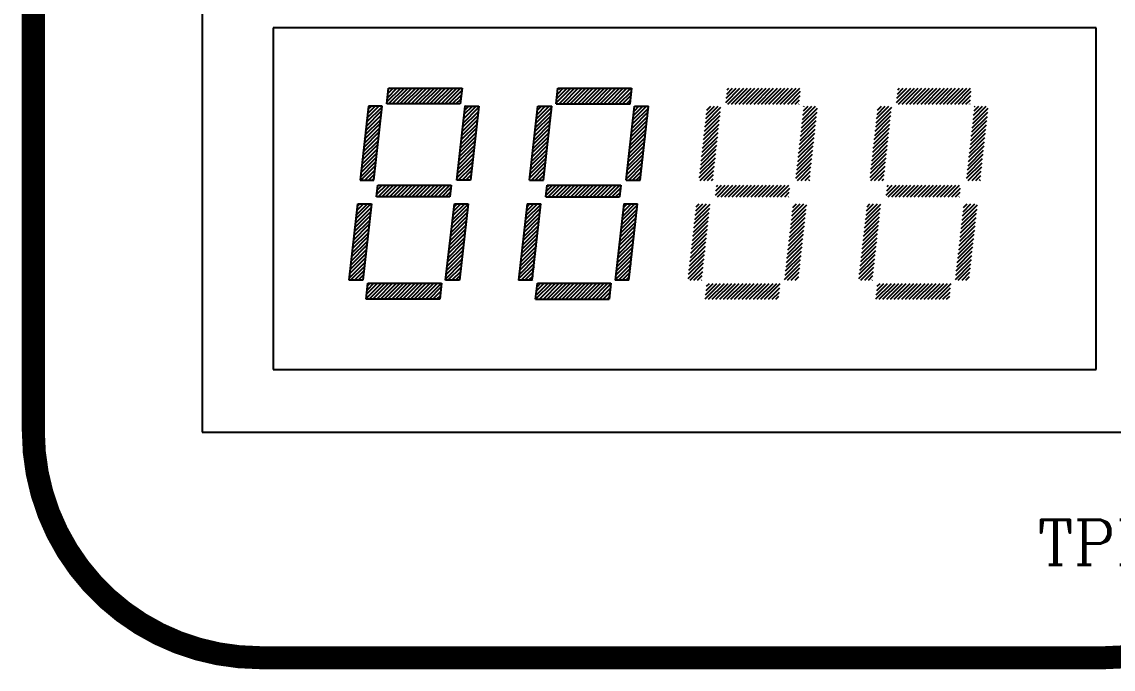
# Model space of a CAD drawing. Header units: inches. Extents: x 784 to 2184505, y 7 to 371504.
# Drawn here: x 187059 to 192500, y 166962 to 170192 of the extents above; entities that cross this region are included whole.
import ezdxf

# ---------------------------------------------------------------- set-up
doc = ezdxf.new("R2010")
doc.units = ezdxf.units.IN
doc.header["$MEASUREMENT"] = 0
doc.layers.add('DRG', color=2, linetype='Continuous')
doc.styles.add('ROMANC', font='romanc.shx', dxfattribs={"height": 5})

# ---------------------------------------------------------------- blocks, each defined once
blk = doc.blocks.new('zw$161')
at = {"layer": 'DRG', "color": 7, "const_width": 179.5}
for points in [[(1380.9, 5182.7), (1380.9, 1854.4)], [(9732.1, 89.7), (3145.6, 89.7)]]:
    blk.add_lwpolyline(points, dxfattribs=at)
for points in [[(1380.9, 1854.4, 0.414214), (3145.6, 89.7, 0.414214)], [(9732.1, 89.7, 0.414214), (11496.8, 1854.4, 0.414214)]]:
    blk.add_lwpolyline(points, format="xyb", dxfattribs=at)

msp = doc.modelspace()

# ---------------------------------------------------------------- linework, layer by layer
for p, q in [((187958.08995, 170412.22349, 6066.45786), (187958.08995, 168145.03145, 6066.45786)), ((192415.02076, 170162.62427, 6066.45786), (188312.14535, 170162.62427, 6066.45786)), ((188312.14535, 170162.62427, 6066.45786), (188312.14535, 168457.03037, 6066.45786)), ((192415.02076, 168457.03037, 6066.45786), (192415.02076, 170162.62427, 6066.45786)), ((188312.14535, 168457.03037, 6066.45786), (192415.02076, 168457.03037, 6066.45786)), ((187958.08995, 168145.03145, 6066.45786), (192748.2493, 168145.03145, 6066.45786))]:
    msp.add_line(p, q)
at = {"color": 7, "linetype": 'Continuous'}
for p, q in [((188878.12024, 169781.83549, 6066.45786), (188886.93401, 169861.03496, 6066.45786)), ((188886.93401, 169861.03496, 6066.45786), (189253.60174, 169861.03496, 6066.45786)), ((189253.60174, 169861.03496, 6066.45786), (189244.78798, 169781.83549, 6066.45786)), ((189722.91462, 169781.83549, 6066.45786), (189731.72839, 169861.03496, 6066.45786)), ((189731.72839, 169861.03496, 6066.45786), (190098.39612, 169861.03496, 6066.45786)), ((190098.39612, 169861.03496, 6066.45786), (190089.58236, 169781.83549, 6066.45786)), ((188786.63157, 169771.27556, 6066.45786), (188745.4633, 169401.34232, 6066.45786)), ((188855.69484, 169771.27556, 6066.45786), (188786.63157, 169771.27556, 6066.45786)), ((188814.52657, 169401.34232, 6066.45786), (188855.69484, 169771.27556, 6066.45786)), ((189244.78798, 169781.83549, 6066.45786), (188878.12024, 169781.83549, 6066.45786)), ((189227.30709, 169401.34232, 6066.45786), (189268.47536, 169771.27556, 6066.45786)), ((189268.47536, 169771.27556, 6066.45786), (189337.53863, 169771.27556, 6066.45786)), ((189337.53863, 169771.27556, 6066.45786), (189296.37036, 169401.34232, 6066.45786)), ((189590.25768, 169401.34232, 6066.45786), (189631.42595, 169771.27556, 6066.45786)), ((189631.42595, 169771.27556, 6066.45786), (189700.48922, 169771.27556, 6066.45786)), ((189659.32095, 169401.34232, 6066.45786), (189700.48922, 169771.27556, 6066.45786)), ((189722.91462, 169781.83549, 6066.45786), (190089.58236, 169781.83549, 6066.45786)), ((190072.10147, 169401.34232, 6066.45786), (190113.26974, 169771.27556, 6066.45786)), ((190113.26974, 169771.27556, 6066.45786), (190182.33301, 169771.27556, 6066.45786)), ((190141.16474, 169401.34232, 6066.45786), (190182.33301, 169771.27556, 6066.45786)), ((188745.4633, 169401.34232, 6066.45786), (188814.52657, 169401.34232, 6066.45786)), ((189296.37036, 169401.34232, 6066.45786), (189227.30709, 169401.34232, 6066.45786)), ((189590.25768, 169401.34232, 6066.45786), (189659.32095, 169401.34232, 6066.45786)), ((190072.10147, 169401.34232, 6066.45786), (190141.16474, 169401.34232, 6066.45786)), ((188826.61211, 169318.98947, 6066.45786), (188833.07554, 169377.06908, 6066.45786)), ((188833.07554, 169377.06908, 6066.45786), (189199.74328, 169377.06908, 6066.45786)), ((189199.74328, 169377.06908, 6066.45786), (189193.27985, 169318.98947, 6066.45786)), ((189671.4065, 169318.98947, 6066.45786), (189677.86993, 169377.06908, 6066.45786)), ((189677.86993, 169377.06908, 6066.45786), (190044.53766, 169377.06908, 6066.45786)), ((190044.53766, 169377.06908, 6066.45786), (190038.07423, 169318.98947, 6066.45786)), ((188689.98552, 168903.50356, 6066.45786), (188733.50412, 169283.99672, 6066.45786)), ((188733.50412, 169283.99672, 6066.45786), (188801.39222, 169283.99672, 6066.45786)), ((188801.39222, 169283.99672, 6066.45786), (188759.04879, 168903.50356, 6066.45786)), ((189193.27985, 169318.98947, 6066.45786), (188826.61211, 169318.98947, 6066.45786)), ((189171.82931, 168903.50356, 6066.45786), (189215.34791, 169283.99672, 6066.45786)), ((189215.34791, 169283.99672, 6066.45786), (189283.23601, 169283.99672, 6066.45786)), ((189283.23601, 169283.99672, 6066.45786), (189240.89258, 168903.50356, 6066.45786)), ((189578.29851, 169283.99672, 6066.45786), (189534.7799, 168903.50356, 6066.45786)), ((189578.29851, 169283.99672, 6066.45786), (189646.18661, 169283.99672, 6066.45786)), ((189603.84317, 168903.50356, 6066.45786), (189646.18661, 169283.99672, 6066.45786)), ((189671.4065, 169318.98947, 6066.45786), (190038.07423, 169318.98947, 6066.45786)), ((190060.1423, 169283.99672, 6066.45786), (190016.62369, 168903.50356, 6066.45786)), ((190060.1423, 169283.99672, 6066.45786), (190128.0304, 169283.99672, 6066.45786)), ((190085.68696, 168903.50356, 6066.45786), (190128.0304, 169283.99672, 6066.45786)), ((188759.04879, 168903.50356, 6066.45786), (188689.98552, 168903.50356, 6066.45786)), ((189240.89258, 168903.50356, 6066.45786), (189171.82931, 168903.50356, 6066.45786)), ((189603.84317, 168903.50356, 6066.45786), (189534.7799, 168903.50356, 6066.45786)), ((190085.68696, 168903.50356, 6066.45786), (190016.62369, 168903.50356, 6066.45786)), ((188775.70496, 168807.9648, 6066.45786), (188784.51873, 168887.16427, 6066.45786)), ((188784.51873, 168887.16427, 6066.45786), (189151.18646, 168887.16427, 6066.45786)), ((189151.18646, 168887.16427, 6066.45786), (189142.37269, 168807.9648, 6066.45786)), ((189620.49934, 168807.9648, 6066.45786), (189629.31311, 168887.16427, 6066.45786)), ((189629.31311, 168887.16427, 6066.45786), (189995.98084, 168887.16427, 6066.45786)), ((189995.98084, 168887.16427, 6066.45786), (189987.16708, 168807.9648, 6066.45786)), ((189142.37269, 168807.9648, 6066.45786), (188775.70496, 168807.9648, 6066.45786)), ((189620.49934, 168807.9648, 6066.45786), (189987.16708, 168807.9648, 6066.45786))]:
    msp.add_line(p, q, dxfattribs=at)
at = {"color": 0, "linetype": 'Continuous'}
for p, q in [((188878.76351, 169792.18761, 6066.45786), (188949.46286, 169862.88695, 6066.45786)), ((188881.10108, 169813.19267, 6066.45786), (188930.79536, 169862.88695, 6066.45786)), ((188883.43864, 169834.19772, 6066.45786), (188912.12787, 169862.88695, 6066.45786)), ((188885.7762, 169855.20278, 6066.45786), (188893.46037, 169862.88695, 6066.45786)), ((188888.93088, 169783.68748, 6066.45786), (188968.13035, 169862.88695, 6066.45786)), ((188907.59837, 169783.68748, 6066.45786), (188986.79785, 169862.88695, 6066.45786)), ((188926.26587, 169783.68748, 6066.45786), (189005.46534, 169862.88695, 6066.45786)), ((188944.93336, 169783.68748, 6066.45786), (189024.13284, 169862.88695, 6066.45786)), ((188963.60086, 169783.68748, 6066.45786), (189042.80033, 169862.88695, 6066.45786)), ((188982.26835, 169783.68748, 6066.45786), (189061.46783, 169862.88695, 6066.45786)), ((189000.93585, 169783.68748, 6066.45786), (189080.13532, 169862.88695, 6066.45786)), ((189019.60334, 169783.68748, 6066.45786), (189098.80282, 169862.88695, 6066.45786)), ((189038.27084, 169783.68748, 6066.45786), (189117.47031, 169862.88695, 6066.45786)), ((189056.93833, 169783.68748, 6066.45786), (189136.13781, 169862.88695, 6066.45786)), ((189075.60583, 169783.68748, 6066.45786), (189154.8053, 169862.88695, 6066.45786)), ((189094.27332, 169783.68748, 6066.45786), (189173.47279, 169862.88695, 6066.45786)), ((189112.94082, 169783.68748, 6066.45786), (189192.14029, 169862.88695, 6066.45786)), ((189131.60831, 169783.68748, 6066.45786), (189210.80778, 169862.88695, 6066.45786)), ((189150.27581, 169783.68748, 6066.45786), (189229.47528, 169862.88695, 6066.45786)), ((189168.9433, 169783.68748, 6066.45786), (189248.14277, 169862.88695, 6066.45786)), ((189187.6108, 169783.68748, 6066.45786), (189251.60719, 169847.68387, 6066.45786)), ((189206.27829, 169783.68748, 6066.45786), (189249.26963, 169826.67881, 6066.45786)), ((189726.77804, 169791.05701, 6066.45786), (189797.47739, 169861.75635, 6066.45786)), ((189729.11561, 169812.06206, 6066.45786), (189778.80989, 169861.75635, 6066.45786)), ((189731.45317, 169833.06712, 6066.45786), (189760.1424, 169861.75635, 6066.45786)), ((189733.79073, 169854.07218, 6066.45786), (189741.4749, 169861.75635, 6066.45786)), ((189736.94541, 169782.55688, 6066.45786), (189816.14488, 169861.75635, 6066.45786)), ((189755.6129, 169782.55688, 6066.45786), (189834.81238, 169861.75635, 6066.45786)), ((189774.2804, 169782.55688, 6066.45786), (189853.47987, 169861.75635, 6066.45786)), ((189792.94789, 169782.55688, 6066.45786), (189872.14737, 169861.75635, 6066.45786)), ((189811.61539, 169782.55688, 6066.45786), (189890.81486, 169861.75635, 6066.45786)), ((189830.28288, 169782.55688, 6066.45786), (189909.48235, 169861.75635, 6066.45786)), ((189848.95038, 169782.55688, 6066.45786), (189928.14985, 169861.75635, 6066.45786)), ((189867.61787, 169782.55688, 6066.45786), (189946.81734, 169861.75635, 6066.45786)), ((189886.28537, 169782.55688, 6066.45786), (189965.48484, 169861.75635, 6066.45786)), ((189904.95286, 169782.55688, 6066.45786), (189984.15233, 169861.75635, 6066.45786)), ((189923.62036, 169782.55688, 6066.45786), (190002.81983, 169861.75635, 6066.45786)), ((189942.28785, 169782.55688, 6066.45786), (190021.48732, 169861.75635, 6066.45786)), ((189960.95535, 169782.55688, 6066.45786), (190040.15482, 169861.75635, 6066.45786)), ((189979.62284, 169782.55688, 6066.45786), (190058.82231, 169861.75635, 6066.45786)), ((189998.29034, 169782.55688, 6066.45786), (190077.48981, 169861.75635, 6066.45786)), ((190016.95783, 169782.55688, 6066.45786), (190096.1573, 169861.75635, 6066.45786)), ((190035.62533, 169782.55688, 6066.45786), (190099.62172, 169846.55327, 6066.45786)), ((190054.29282, 169782.55688, 6066.45786), (190097.28415, 169825.54821, 6066.45786)), ((190568.40276, 169789.69181, 6066.45786), (190639.10211, 169860.39115, 6066.45786)), ((190570.74033, 169810.69686, 6066.45786), (190620.43461, 169860.39115, 6066.45786)), ((190573.07789, 169831.70192, 6066.45786), (190601.76712, 169860.39115, 6066.45786)), ((190575.41545, 169852.70698, 6066.45786), (190583.09962, 169860.39115, 6066.45786)), ((190578.57013, 169781.19167, 6066.45786), (190657.7696, 169860.39115, 6066.45786)), ((190597.23762, 169781.19167, 6066.45786), (190676.4371, 169860.39115, 6066.45786)), ((190615.90512, 169781.19167, 6066.45786), (190695.10459, 169860.39115, 6066.45786)), ((190634.57261, 169781.19167, 6066.45786), (190713.77209, 169860.39115, 6066.45786)), ((190653.24011, 169781.19167, 6066.45786), (190732.43958, 169860.39115, 6066.45786)), ((190671.9076, 169781.19167, 6066.45786), (190751.10708, 169860.39115, 6066.45786)), ((190690.5751, 169781.19167, 6066.45786), (190769.77457, 169860.39115, 6066.45786)), ((190709.24259, 169781.19167, 6066.45786), (190788.44207, 169860.39115, 6066.45786)), ((190727.91009, 169781.19167, 6066.45786), (190807.10956, 169860.39115, 6066.45786)), ((190746.57758, 169781.19167, 6066.45786), (190825.77705, 169860.39115, 6066.45786)), ((190765.24508, 169781.19167, 6066.45786), (190844.44455, 169860.39115, 6066.45786)), ((190783.91257, 169781.19167, 6066.45786), (190863.11204, 169860.39115, 6066.45786)), ((190802.58007, 169781.19167, 6066.45786), (190881.77954, 169860.39115, 6066.45786)), ((190821.24756, 169781.19167, 6066.45786), (190900.44703, 169860.39115, 6066.45786)), ((190839.91506, 169781.19167, 6066.45786), (190919.11453, 169860.39115, 6066.45786)), ((190858.58255, 169781.19167, 6066.45786), (190937.78202, 169860.39115, 6066.45786)), ((190877.25005, 169781.19167, 6066.45786), (190941.24644, 169845.18807, 6066.45786)), ((190895.91754, 169781.19167, 6066.45786), (190938.90887, 169824.18301, 6066.45786)), ((191419.75379, 169789.69181, 6066.45786), (191490.45314, 169860.39115, 6066.45786)), ((191422.09136, 169810.69686, 6066.45786), (191471.78564, 169860.39115, 6066.45786)), ((191424.42892, 169831.70192, 6066.45786), (191453.11815, 169860.39115, 6066.45786)), ((191426.76648, 169852.70698, 6066.45786), (191434.45065, 169860.39115, 6066.45786)), ((191429.92116, 169781.19167, 6066.45786), (191509.12063, 169860.39115, 6066.45786)), ((191448.58865, 169781.19167, 6066.45786), (191527.78813, 169860.39115, 6066.45786)), ((191467.25615, 169781.19167, 6066.45786), (191546.45562, 169860.39115, 6066.45786)), ((191485.92364, 169781.19167, 6066.45786), (191565.12312, 169860.39115, 6066.45786)), ((191504.59114, 169781.19167, 6066.45786), (191583.79061, 169860.39115, 6066.45786)), ((191523.25863, 169781.19167, 6066.45786), (191602.45811, 169860.39115, 6066.45786)), ((191541.92613, 169781.19167, 6066.45786), (191621.1256, 169860.39115, 6066.45786)), ((191560.59362, 169781.19167, 6066.45786), (191639.7931, 169860.39115, 6066.45786)), ((191579.26112, 169781.19167, 6066.45786), (191658.46059, 169860.39115, 6066.45786)), ((191597.92861, 169781.19167, 6066.45786), (191677.12809, 169860.39115, 6066.45786)), ((191616.59611, 169781.19167, 6066.45786), (191695.79558, 169860.39115, 6066.45786)), ((191635.2636, 169781.19167, 6066.45786), (191714.46308, 169860.39115, 6066.45786)), ((191653.9311, 169781.19167, 6066.45786), (191733.13057, 169860.39115, 6066.45786)), ((191672.59859, 169781.19167, 6066.45786), (191751.79807, 169860.39115, 6066.45786)), ((191691.26609, 169781.19167, 6066.45786), (191770.46556, 169860.39115, 6066.45786)), ((191709.93358, 169781.19167, 6066.45786), (191789.13306, 169860.39115, 6066.45786)), ((191728.60108, 169781.19167, 6066.45786), (191792.59747, 169845.18807, 6066.45786)), ((191747.26857, 169781.19167, 6066.45786), (191790.25991, 169824.18301, 6066.45786)), ((188777.14086, 169690.56496, 6066.45786), (188854.8523, 169768.2764, 6066.45786)), ((188779.47843, 169711.57002, 6066.45786), (188841.03596, 169773.12755, 6066.45786)), ((188781.81599, 169732.57507, 6066.45786), (188822.36846, 169773.12755, 6066.45786)), ((188784.15355, 169753.58013, 6066.45786), (188803.70097, 169773.12755, 6066.45786)), ((189224.94579, 169783.68748, 6066.45786), (189246.93206, 169805.67375, 6066.45786)), ((189243.61328, 169783.68748, 6066.45786), (189244.5945, 169784.6687, 6066.45786)), ((189260.88256, 169707.61928, 6066.45786), (189326.39083, 169773.12755, 6066.45786)), ((189263.22012, 169728.62433, 6066.45786), (189307.72333, 169773.12755, 6066.45786)), ((189265.55768, 169749.62939, 6066.45786), (189289.05584, 169773.12755, 6066.45786)), ((189267.89524, 169770.63445, 6066.45786), (189270.38834, 169773.12755, 6066.45786)), ((189627.49296, 169710.43941, 6066.45786), (189689.05049, 169771.99695, 6066.45786)), ((189629.83052, 169731.44447, 6066.45786), (189670.38299, 169771.99695, 6066.45786)), ((189632.16808, 169752.44953, 6066.45786), (189651.7155, 169771.99695, 6066.45786)), ((190072.96032, 169782.55688, 6066.45786), (190094.94659, 169804.54315, 6066.45786)), ((190091.62781, 169782.55688, 6066.45786), (190092.60903, 169783.5381, 6066.45786)), ((190108.89709, 169706.48868, 6066.45786), (190174.40535, 169771.99695, 6066.45786)), ((190111.23465, 169727.49373, 6066.45786), (190155.73786, 169771.99695, 6066.45786)), ((190113.57221, 169748.49879, 6066.45786), (190137.07037, 169771.99695, 6066.45786)), ((190115.90977, 169769.50385, 6066.45786), (190118.40287, 169771.99695, 6066.45786)), ((190469.11768, 169709.07421, 6066.45786), (190530.67521, 169770.63174, 6066.45786)), ((190471.45524, 169730.07927, 6066.45786), (190512.00771, 169770.63174, 6066.45786)), ((190473.7928, 169751.08433, 6066.45786), (190493.34022, 169770.63174, 6066.45786)), ((190914.58504, 169781.19167, 6066.45786), (190936.57131, 169803.17795, 6066.45786)), ((190933.25253, 169781.19167, 6066.45786), (190934.23375, 169782.1729, 6066.45786)), ((190950.52181, 169705.12347, 6066.45786), (191016.03008, 169770.63174, 6066.45786)), ((190952.85937, 169726.12853, 6066.45786), (190997.36258, 169770.63174, 6066.45786)), ((190955.19693, 169747.13359, 6066.45786), (190978.69509, 169770.63174, 6066.45786)), ((190957.53449, 169768.13864, 6066.45786), (190960.02759, 169770.63174, 6066.45786)), ((191320.46871, 169709.07421, 6066.45786), (191382.02624, 169770.63174, 6066.45786)), ((191322.80627, 169730.07927, 6066.45786), (191363.35874, 169770.63174, 6066.45786)), ((191325.14383, 169751.08433, 6066.45786), (191344.69125, 169770.63174, 6066.45786)), ((191765.93607, 169781.19167, 6066.45786), (191787.92234, 169803.17795, 6066.45786)), ((191784.60356, 169781.19167, 6066.45786), (191785.58478, 169782.1729, 6066.45786)), ((191801.87284, 169705.12347, 6066.45786), (191867.38111, 169770.63174, 6066.45786)), ((191804.2104, 169726.12853, 6066.45786), (191848.71361, 169770.63174, 6066.45786)), ((191806.54796, 169747.13359, 6066.45786), (191830.04612, 169770.63174, 6066.45786)), ((191808.88552, 169768.13864, 6066.45786), (191811.37862, 169770.63174, 6066.45786)), ((188772.46574, 169648.55485, 6066.45786), (188850.17718, 169726.26628, 6066.45786)), ((188774.8033, 169669.5599, 6066.45786), (188852.51474, 169747.27134, 6066.45786)), ((189253.86987, 169644.60411, 6066.45786), (189331.58131, 169722.31555, 6066.45786)), ((189256.20743, 169665.60916, 6066.45786), (189333.91887, 169743.3206, 6066.45786)), ((189258.54499, 169686.61422, 6066.45786), (189336.25643, 169764.32566, 6066.45786)), ((189620.48027, 169647.42424, 6066.45786), (189698.19171, 169725.13568, 6066.45786)), ((189622.81783, 169668.4293, 6066.45786), (189700.52927, 169746.14074, 6066.45786)), ((189625.15539, 169689.43436, 6066.45786), (189702.86683, 169767.14579, 6066.45786)), ((190101.8844, 169643.47351, 6066.45786), (190179.59584, 169721.18494, 6066.45786)), ((190104.22196, 169664.47856, 6066.45786), (190181.9334, 169742.19, 6066.45786)), ((190106.55952, 169685.48362, 6066.45786), (190184.27096, 169763.19506, 6066.45786)), ((190462.10499, 169646.05904, 6066.45786), (190539.81643, 169723.77048, 6066.45786)), ((190464.44255, 169667.0641, 6066.45786), (190542.15399, 169744.77554, 6066.45786)), ((190466.78011, 169688.06916, 6066.45786), (190544.49155, 169765.78059, 6066.45786)), ((190943.50912, 169642.10831, 6066.45786), (191021.22056, 169719.81974, 6066.45786)), ((190945.84668, 169663.11336, 6066.45786), (191023.55812, 169740.8248, 6066.45786)), ((190948.18424, 169684.11842, 6066.45786), (191025.89568, 169761.82986, 6066.45786)), ((191313.45602, 169646.05904, 6066.45786), (191391.16746, 169723.77048, 6066.45786)), ((191315.79358, 169667.0641, 6066.45786), (191393.50502, 169744.77554, 6066.45786)), ((191318.13115, 169688.06916, 6066.45786), (191395.84258, 169765.78059, 6066.45786)), ((191794.86015, 169642.10831, 6066.45786), (191872.57159, 169719.81974, 6066.45786)), ((191797.19771, 169663.11336, 6066.45786), (191874.90915, 169740.8248, 6066.45786)), ((191799.53527, 169684.11842, 6066.45786), (191877.24671, 169761.82986, 6066.45786)), ((188765.45306, 169585.53968, 6066.45786), (188843.16449, 169663.25111, 6066.45786)), ((188767.79062, 169606.54473, 6066.45786), (188845.50206, 169684.25617, 6066.45786)), ((188770.12818, 169627.54979, 6066.45786), (188847.83962, 169705.26123, 6066.45786)), ((189246.85719, 169581.58894, 6066.45786), (189324.56862, 169659.30038, 6066.45786)), ((189249.19475, 169602.594, 6066.45786), (189326.90619, 169680.30543, 6066.45786)), ((189251.53231, 169623.59905, 6066.45786), (189329.24375, 169701.31049, 6066.45786)), ((189613.46759, 169584.40907, 6066.45786), (189691.17902, 169662.12051, 6066.45786)), ((189615.80515, 169605.41413, 6066.45786), (189693.51658, 169683.12557, 6066.45786)), ((189618.14271, 169626.41919, 6066.45786), (189695.85415, 169704.13063, 6066.45786)), ((190097.20928, 169601.46339, 6066.45786), (190174.92071, 169679.17483, 6066.45786)), ((190099.54684, 169622.46845, 6066.45786), (190177.25828, 169700.17989, 6066.45786)), ((190455.09231, 169583.04387, 6066.45786), (190532.80374, 169660.75531, 6066.45786)), ((190457.42987, 169604.04893, 6066.45786), (190535.14131, 169681.76037, 6066.45786)), ((190459.76743, 169625.05399, 6066.45786), (190537.47887, 169702.76542, 6066.45786)), ((190938.834, 169600.09819, 6066.45786), (191016.54544, 169677.80963, 6066.45786)), ((190941.17156, 169621.10325, 6066.45786), (191018.883, 169698.81469, 6066.45786)), ((191306.44334, 169583.04387, 6066.45786), (191384.15477, 169660.75531, 6066.45786)), ((191308.7809, 169604.04893, 6066.45786), (191386.49234, 169681.76037, 6066.45786)), ((191311.11846, 169625.05399, 6066.45786), (191388.8299, 169702.76542, 6066.45786)), ((191790.18503, 169600.09819, 6066.45786), (191867.89647, 169677.80963, 6066.45786)), ((191792.52259, 169621.10325, 6066.45786), (191870.23403, 169698.81469, 6066.45786)), ((188760.77793, 169543.52956, 6066.45786), (188838.48937, 169621.241, 6066.45786)), ((188763.11549, 169564.53462, 6066.45786), (188840.82693, 169642.24606, 6066.45786)), ((189242.18206, 169539.57883, 6066.45786), (189319.8935, 169617.29026, 6066.45786)), ((189244.51962, 169560.58388, 6066.45786), (189322.23106, 169638.29532, 6066.45786)), ((189608.79246, 169542.39896, 6066.45786), (189686.5039, 169620.1104, 6066.45786)), ((189611.13002, 169563.40402, 6066.45786), (189688.84146, 169641.11546, 6066.45786)), ((190090.19659, 169538.44822, 6066.45786), (190167.90803, 169616.15966, 6066.45786)), ((190092.53415, 169559.45328, 6066.45786), (190170.24559, 169637.16472, 6066.45786)), ((190094.87172, 169580.45834, 6066.45786), (190172.58315, 169658.16977, 6066.45786)), ((190450.41718, 169541.03376, 6066.45786), (190528.12862, 169618.7452, 6066.45786)), ((190452.75474, 169562.03882, 6066.45786), (190530.46618, 169639.75025, 6066.45786)), ((190931.82131, 169537.08302, 6066.45786), (191009.53275, 169614.79446, 6066.45786)), ((190934.15887, 169558.08808, 6066.45786), (191011.87031, 169635.79952, 6066.45786)), ((190936.49644, 169579.09314, 6066.45786), (191014.20787, 169656.80457, 6066.45786)), ((191301.76821, 169541.03376, 6066.45786), (191379.47965, 169618.7452, 6066.45786)), ((191304.10578, 169562.03882, 6066.45786), (191381.81721, 169639.75025, 6066.45786)), ((191783.17234, 169537.08302, 6066.45786), (191860.88378, 169614.79446, 6066.45786)), ((191785.5099, 169558.08808, 6066.45786), (191863.22134, 169635.79952, 6066.45786)), ((191787.84747, 169579.09314, 6066.45786), (191865.5589, 169656.80457, 6066.45786)), ((188753.76525, 169480.51439, 6066.45786), (188831.47669, 169558.22583, 6066.45786)), ((188756.10281, 169501.51945, 6066.45786), (188833.81425, 169579.23089, 6066.45786)), ((188758.44037, 169522.52451, 6066.45786), (188836.15181, 169600.23594, 6066.45786)), ((189235.16938, 169476.56366, 6066.45786), (189312.88082, 169554.27509, 6066.45786)), ((189237.50694, 169497.56871, 6066.45786), (189315.21838, 169575.28015, 6066.45786)), ((189239.8445, 169518.57377, 6066.45786), (189317.55594, 169596.28521, 6066.45786)), ((189601.77978, 169479.38379, 6066.45786), (189679.49121, 169557.09523, 6066.45786)), ((189604.11734, 169500.38885, 6066.45786), (189681.82878, 169578.10029, 6066.45786)), ((189606.4549, 169521.3939, 6066.45786), (189684.16634, 169599.10534, 6066.45786)), ((190083.18391, 169475.43305, 6066.45786), (190160.89534, 169553.14449, 6066.45786)), ((190085.52147, 169496.43811, 6066.45786), (190163.23291, 169574.14955, 6066.45786)), ((190087.85903, 169517.44317, 6066.45786), (190165.57047, 169595.1546, 6066.45786)), ((190443.4045, 169478.01859, 6066.45786), (190521.11594, 169555.73003, 6066.45786)), ((190445.74206, 169499.02365, 6066.45786), (190523.4535, 169576.73508, 6066.45786)), ((190448.07962, 169520.0287, 6066.45786), (190525.79106, 169597.74014, 6066.45786)), ((190924.80863, 169474.06785, 6066.45786), (191002.52007, 169551.77929, 6066.45786)), ((190927.14619, 169495.07291, 6066.45786), (191004.85763, 169572.78435, 6066.45786)), ((190929.48375, 169516.07797, 6066.45786), (191007.19519, 169593.7894, 6066.45786)), ((191294.75553, 169478.01859, 6066.45786), (191372.46697, 169555.73003, 6066.45786)), ((191297.09309, 169499.02365, 6066.45786), (191374.80453, 169576.73508, 6066.45786)), ((191299.43065, 169520.0287, 6066.45786), (191377.14209, 169597.74014, 6066.45786)), ((191776.15966, 169474.06785, 6066.45786), (191853.8711, 169551.77929, 6066.45786)), ((191778.49722, 169495.07291, 6066.45786), (191856.20866, 169572.78435, 6066.45786)), ((191780.83478, 169516.07797, 6066.45786), (191858.54622, 169593.7894, 6066.45786)), ((188749.09012, 169438.50428, 6066.45786), (188826.80156, 169516.21572, 6066.45786)), ((188751.42769, 169459.50934, 6066.45786), (188829.13912, 169537.22077, 6066.45786)), ((189230.49425, 169434.55354, 6066.45786), (189308.20569, 169512.26498, 6066.45786)), ((189232.83182, 169455.5586, 6066.45786), (189310.54325, 169533.27004, 6066.45786)), ((189597.10465, 169437.37368, 6066.45786), (189674.81609, 169515.08512, 6066.45786)), ((189599.44222, 169458.37873, 6066.45786), (189677.15365, 169536.09017, 6066.45786)), ((190078.50878, 169433.42294, 6066.45786), (190156.22022, 169511.13438, 6066.45786)), ((190080.84635, 169454.428, 6066.45786), (190158.55778, 169532.13943, 6066.45786)), ((190438.72937, 169436.00848, 6066.45786), (190516.44081, 169513.71992, 6066.45786)), ((190441.06694, 169457.01353, 6066.45786), (190518.77837, 169534.72497, 6066.45786)), ((190920.1335, 169432.05774, 6066.45786), (190997.84494, 169509.76918, 6066.45786)), ((190922.47107, 169453.0628, 6066.45786), (191000.1825, 169530.77423, 6066.45786)), ((191290.08041, 169436.00848, 6066.45786), (191367.79184, 169513.71992, 6066.45786)), ((191292.41797, 169457.01353, 6066.45786), (191370.1294, 169534.72497, 6066.45786)), ((191771.48453, 169432.05774, 6066.45786), (191849.19597, 169509.76918, 6066.45786)), ((191773.8221, 169453.0628, 6066.45786), (191851.53353, 169530.77423, 6066.45786)), ((188746.75256, 169417.49922, 6066.45786), (188824.464, 169495.21066, 6066.45786)), ((188751.11515, 169403.19431, 6066.45786), (188822.12644, 169474.2056, 6066.45786)), ((188769.78264, 169403.19431, 6066.45786), (188819.78888, 169453.20055, 6066.45786)), ((189228.15669, 169413.54849, 6066.45786), (189305.86813, 169491.25992, 6066.45786)), ((189236.47001, 169403.19431, 6066.45786), (189303.53057, 169470.25487, 6066.45786)), ((189255.13751, 169403.19431, 6066.45786), (189301.19301, 169449.24981, 6066.45786)), ((189594.76709, 169416.36862, 6066.45786), (189672.47853, 169494.08006, 6066.45786)), ((189599.12967, 169402.06371, 6066.45786), (189670.14097, 169473.075, 6066.45786)), ((189617.79717, 169402.06371, 6066.45786), (189667.80341, 169452.06995, 6066.45786)), ((190076.17122, 169412.41788, 6066.45786), (190153.88266, 169490.12932, 6066.45786)), ((190084.48454, 169402.06371, 6066.45786), (190151.5451, 169469.12426, 6066.45786)), ((190103.15204, 169402.06371, 6066.45786), (190149.20754, 169448.11921, 6066.45786)), ((190436.39181, 169415.00342, 6066.45786), (190514.10325, 169492.71486, 6066.45786)), ((190440.75439, 169400.69851, 6066.45786), (190511.76569, 169471.7098, 6066.45786)), ((190459.42189, 169400.69851, 6066.45786), (190509.42813, 169450.70475, 6066.45786)), ((190917.79594, 169411.05268, 6066.45786), (190995.50738, 169488.76412, 6066.45786)), ((190926.10926, 169400.69851, 6066.45786), (190993.16982, 169467.75906, 6066.45786)), ((190944.77676, 169400.69851, 6066.45786), (190990.83226, 169446.75401, 6066.45786)), ((191287.74284, 169415.00342, 6066.45786), (191365.45428, 169492.71486, 6066.45786)), ((191292.10543, 169400.69851, 6066.45786), (191363.11672, 169471.7098, 6066.45786)), ((191310.77292, 169400.69851, 6066.45786), (191360.77916, 169450.70475, 6066.45786)), ((191769.14697, 169411.05268, 6066.45786), (191846.85841, 169488.76412, 6066.45786)), ((191777.46029, 169400.69851, 6066.45786), (191844.52085, 169467.75906, 6066.45786)), ((191796.12779, 169400.69851, 6066.45786), (191842.18329, 169446.75401, 6066.45786)), ((188788.45014, 169403.19431, 6066.45786), (188817.45132, 169432.19549, 6066.45786)), ((188807.11763, 169403.19431, 6066.45786), (188815.11375, 169411.19044, 6066.45786)), ((189273.805, 169403.19431, 6066.45786), (189298.85545, 169428.24475, 6066.45786)), ((189292.4725, 169403.19431, 6066.45786), (189296.51788, 169407.2397, 6066.45786)), ((189636.46466, 169402.06371, 6066.45786), (189665.46584, 169431.06489, 6066.45786)), ((189655.13216, 169402.06371, 6066.45786), (189663.12828, 169410.05983, 6066.45786)), ((190121.81953, 169402.06371, 6066.45786), (190146.86997, 169427.11415, 6066.45786)), ((190140.48703, 169402.06371, 6066.45786), (190144.53241, 169406.1091, 6066.45786)), ((190478.08938, 169400.69851, 6066.45786), (190507.09057, 169429.69969, 6066.45786)), ((190496.75688, 169400.69851, 6066.45786), (190504.753, 169408.69463, 6066.45786)), ((190963.44425, 169400.69851, 6066.45786), (190988.49469, 169425.74895, 6066.45786)), ((190982.11175, 169400.69851, 6066.45786), (190986.15713, 169404.74389, 6066.45786)), ((191329.44042, 169400.69851, 6066.45786), (191358.4416, 169429.69969, 6066.45786)), ((191348.10791, 169400.69851, 6066.45786), (191356.10403, 169408.69463, 6066.45786)), ((191814.79528, 169400.69851, 6066.45786), (191839.84573, 169425.74895, 6066.45786)), ((191833.46278, 169400.69851, 6066.45786), (191837.50816, 169404.74389, 6066.45786)), ((188827.33716, 169330.07636, 6066.45786), (188876.18186, 169378.92107, 6066.45786)), ((188829.67472, 169351.08142, 6066.45786), (188857.51437, 169378.92107, 6066.45786)), ((188832.01228, 169372.08648, 6066.45786), (188838.84687, 169378.92107, 6066.45786)), ((188836.76974, 169320.84146, 6066.45786), (188894.84936, 169378.92107, 6066.45786)), ((188855.43724, 169320.84146, 6066.45786), (188913.51685, 169378.92107, 6066.45786)), ((188874.10473, 169320.84146, 6066.45786), (188932.18435, 169378.92107, 6066.45786)), ((188892.77223, 169320.84146, 6066.45786), (188950.85184, 169378.92107, 6066.45786)), ((188911.43972, 169320.84146, 6066.45786), (188969.51934, 169378.92107, 6066.45786)), ((188930.10722, 169320.84146, 6066.45786), (188988.18683, 169378.92107, 6066.45786)), ((188948.77471, 169320.84146, 6066.45786), (189006.85433, 169378.92107, 6066.45786)), ((188967.44221, 169320.84146, 6066.45786), (189025.52182, 169378.92107, 6066.45786)), ((188986.1097, 169320.84146, 6066.45786), (189044.18932, 169378.92107, 6066.45786)), ((189004.7772, 169320.84146, 6066.45786), (189062.85681, 169378.92107, 6066.45786)), ((189023.44469, 169320.84146, 6066.45786), (189081.52431, 169378.92107, 6066.45786)), ((189042.11219, 169320.84146, 6066.45786), (189100.1918, 169378.92107, 6066.45786)), ((189060.77968, 169320.84146, 6066.45786), (189118.8593, 169378.92107, 6066.45786)), ((189079.44718, 169320.84146, 6066.45786), (189137.52679, 169378.92107, 6066.45786)), ((189098.11467, 169320.84146, 6066.45786), (189156.19429, 169378.92107, 6066.45786)), ((189116.78217, 169320.84146, 6066.45786), (189174.86178, 169378.92107, 6066.45786)), ((189135.44966, 169320.84146, 6066.45786), (189193.52928, 169378.92107, 6066.45786)), ((189154.11716, 169320.84146, 6066.45786), (189197.84327, 169364.56757, 6066.45786)), ((189172.78465, 169320.84146, 6066.45786), (189195.50571, 169343.56251, 6066.45786)), ((189675.35169, 169328.94576, 6066.45786), (189724.19639, 169377.79047, 6066.45786)), ((189677.68925, 169349.95082, 6066.45786), (189705.5289, 169377.79047, 6066.45786)), ((189680.02681, 169370.95587, 6066.45786), (189686.8614, 169377.79047, 6066.45786)), ((189684.78427, 169319.71085, 6066.45786), (189742.86389, 169377.79047, 6066.45786)), ((189703.45177, 169319.71085, 6066.45786), (189761.53138, 169377.79047, 6066.45786)), ((189722.11926, 169319.71085, 6066.45786), (189780.19888, 169377.79047, 6066.45786)), ((189740.78676, 169319.71085, 6066.45786), (189798.86637, 169377.79047, 6066.45786)), ((189759.45425, 169319.71085, 6066.45786), (189817.53387, 169377.79047, 6066.45786)), ((189778.12175, 169319.71085, 6066.45786), (189836.20136, 169377.79047, 6066.45786)), ((189796.78924, 169319.71085, 6066.45786), (189854.86886, 169377.79047, 6066.45786)), ((189815.45674, 169319.71085, 6066.45786), (189873.53635, 169377.79047, 6066.45786)), ((189834.12423, 169319.71085, 6066.45786), (189892.20385, 169377.79047, 6066.45786)), ((189852.79173, 169319.71085, 6066.45786), (189910.87134, 169377.79047, 6066.45786)), ((189871.45922, 169319.71085, 6066.45786), (189929.53884, 169377.79047, 6066.45786)), ((189890.12672, 169319.71085, 6066.45786), (189948.20633, 169377.79047, 6066.45786)), ((189908.79421, 169319.71085, 6066.45786), (189966.87383, 169377.79047, 6066.45786)), ((189927.46171, 169319.71085, 6066.45786), (189985.54132, 169377.79047, 6066.45786)), ((189946.1292, 169319.71085, 6066.45786), (190004.20882, 169377.79047, 6066.45786)), ((189964.7967, 169319.71085, 6066.45786), (190022.87631, 169377.79047, 6066.45786)), ((189983.46419, 169319.71085, 6066.45786), (190041.54381, 169377.79047, 6066.45786)), ((190002.13169, 169319.71085, 6066.45786), (190045.8578, 169363.43696, 6066.45786)), ((190020.79918, 169319.71085, 6066.45786), (190043.52024, 169342.43191, 6066.45786)), ((190516.97641, 169327.58056, 6066.45786), (190565.82111, 169376.42527, 6066.45786)), ((190519.31397, 169348.58562, 6066.45786), (190547.15362, 169376.42527, 6066.45786)), ((190521.65153, 169369.59067, 6066.45786), (190528.48612, 169376.42527, 6066.45786)), ((190526.40899, 169318.34565, 6066.45786), (190584.48861, 169376.42527, 6066.45786)), ((190545.07649, 169318.34565, 6066.45786), (190603.1561, 169376.42527, 6066.45786)), ((190563.74398, 169318.34565, 6066.45786), (190621.8236, 169376.42527, 6066.45786)), ((190582.41148, 169318.34565, 6066.45786), (190640.49109, 169376.42527, 6066.45786)), ((190601.07897, 169318.34565, 6066.45786), (190659.15859, 169376.42527, 6066.45786)), ((190619.74647, 169318.34565, 6066.45786), (190677.82608, 169376.42527, 6066.45786)), ((190638.41396, 169318.34565, 6066.45786), (190696.49358, 169376.42527, 6066.45786)), ((190657.08146, 169318.34565, 6066.45786), (190715.16107, 169376.42527, 6066.45786)), ((190675.74895, 169318.34565, 6066.45786), (190733.82857, 169376.42527, 6066.45786)), ((190694.41645, 169318.34565, 6066.45786), (190752.49606, 169376.42527, 6066.45786)), ((190713.08394, 169318.34565, 6066.45786), (190771.16356, 169376.42527, 6066.45786)), ((190731.75144, 169318.34565, 6066.45786), (190789.83105, 169376.42527, 6066.45786)), ((190750.41893, 169318.34565, 6066.45786), (190808.49855, 169376.42527, 6066.45786)), ((190769.08643, 169318.34565, 6066.45786), (190827.16604, 169376.42527, 6066.45786)), ((190787.75392, 169318.34565, 6066.45786), (190845.83354, 169376.42527, 6066.45786)), ((190806.42142, 169318.34565, 6066.45786), (190864.50103, 169376.42527, 6066.45786)), ((190825.08891, 169318.34565, 6066.45786), (190883.16853, 169376.42527, 6066.45786)), ((190843.75641, 169318.34565, 6066.45786), (190887.48252, 169362.07176, 6066.45786)), ((190862.4239, 169318.34565, 6066.45786), (190885.14496, 169341.06671, 6066.45786)), ((191368.32744, 169327.58056, 6066.45786), (191417.17214, 169376.42527, 6066.45786)), ((191370.665, 169348.58562, 6066.45786), (191398.50465, 169376.42527, 6066.45786)), ((191373.00256, 169369.59067, 6066.45786), (191379.83715, 169376.42527, 6066.45786)), ((191377.76003, 169318.34565, 6066.45786), (191435.83964, 169376.42527, 6066.45786)), ((191396.42752, 169318.34565, 6066.45786), (191454.50713, 169376.42527, 6066.45786)), ((191415.09502, 169318.34565, 6066.45786), (191473.17463, 169376.42527, 6066.45786)), ((191433.76251, 169318.34565, 6066.45786), (191491.84212, 169376.42527, 6066.45786)), ((191452.43001, 169318.34565, 6066.45786), (191510.50962, 169376.42527, 6066.45786)), ((191471.0975, 169318.34565, 6066.45786), (191529.17711, 169376.42527, 6066.45786)), ((191489.765, 169318.34565, 6066.45786), (191547.84461, 169376.42527, 6066.45786)), ((191508.43249, 169318.34565, 6066.45786), (191566.5121, 169376.42527, 6066.45786)), ((191527.09998, 169318.34565, 6066.45786), (191585.1796, 169376.42527, 6066.45786)), ((191545.76748, 169318.34565, 6066.45786), (191603.84709, 169376.42527, 6066.45786)), ((191564.43497, 169318.34565, 6066.45786), (191622.51459, 169376.42527, 6066.45786)), ((191583.10247, 169318.34565, 6066.45786), (191641.18208, 169376.42527, 6066.45786)), ((191601.76996, 169318.34565, 6066.45786), (191659.84958, 169376.42527, 6066.45786)), ((191620.43746, 169318.34565, 6066.45786), (191678.51707, 169376.42527, 6066.45786)), ((191639.10495, 169318.34565, 6066.45786), (191697.18457, 169376.42527, 6066.45786)), ((191657.77245, 169318.34565, 6066.45786), (191715.85206, 169376.42527, 6066.45786)), ((191676.43994, 169318.34565, 6066.45786), (191734.51956, 169376.42527, 6066.45786)), ((191695.10744, 169318.34565, 6066.45786), (191738.83355, 169362.07176, 6066.45786)), ((191713.77493, 169318.34565, 6066.45786), (191736.49599, 169341.06671, 6066.45786)), ((188724.34526, 169208.41697, 6066.45786), (188801.00347, 169285.07518, 6066.45786)), ((188726.75608, 169229.49528, 6066.45786), (188783.1095, 169285.84871, 6066.45786)), ((188729.16689, 169250.57359, 6066.45786), (188764.44201, 169285.84871, 6066.45786)), ((188731.57771, 169271.6519, 6066.45786), (188745.77451, 169285.84871, 6066.45786)), ((189191.45215, 169320.84146, 6066.45786), (189193.16814, 169322.55745, 6066.45786)), ((189205.73561, 169204.45246, 6066.45786), (189282.4076, 169281.12445, 6066.45786)), ((189208.14643, 169225.53077, 6066.45786), (189268.46437, 169285.84871, 6066.45786)), ((189210.55724, 169246.60908, 6066.45786), (189249.79687, 169285.84871, 6066.45786)), ((189212.96806, 169267.68739, 6066.45786), (189231.12938, 169285.84871, 6066.45786)), ((189572.35979, 169207.28637, 6066.45786), (189649.018, 169283.94458, 6066.45786)), ((189574.77061, 169228.36468, 6066.45786), (189631.12403, 169284.71811, 6066.45786)), ((189577.18142, 169249.44299, 6066.45786), (189612.45654, 169284.71811, 6066.45786)), ((189579.59224, 169270.5213, 6066.45786), (189593.78904, 169284.71811, 6066.45786)), ((190039.46668, 169319.71085, 6066.45786), (190041.18267, 169321.42685, 6066.45786)), ((190053.75014, 169203.32186, 6066.45786), (190130.42213, 169279.99384, 6066.45786)), ((190056.16096, 169224.40017, 6066.45786), (190116.4789, 169284.71811, 6066.45786)), ((190058.57177, 169245.47848, 6066.45786), (190097.8114, 169284.71811, 6066.45786)), ((190060.98259, 169266.55679, 6066.45786), (190079.14391, 169284.71811, 6066.45786)), ((190413.98451, 169205.92117, 6066.45786), (190490.64272, 169282.57938, 6066.45786)), ((190416.39533, 169226.99948, 6066.45786), (190472.74875, 169283.35291, 6066.45786)), ((190418.80614, 169248.07779, 6066.45786), (190454.08126, 169283.35291, 6066.45786)), ((190421.21696, 169269.1561, 6066.45786), (190435.41376, 169283.35291, 6066.45786)), ((190881.0914, 169318.34565, 6066.45786), (190882.80739, 169320.06165, 6066.45786)), ((190895.37486, 169201.95665, 6066.45786), (190972.04685, 169278.62864, 6066.45786)), ((190897.78568, 169223.03496, 6066.45786), (190958.10362, 169283.35291, 6066.45786)), ((190900.19649, 169244.11327, 6066.45786), (190939.43612, 169283.35291, 6066.45786)), ((190902.60731, 169265.19158, 6066.45786), (190920.76863, 169283.35291, 6066.45786)), ((191265.33554, 169205.92117, 6066.45786), (191341.99375, 169282.57938, 6066.45786)), ((191267.74636, 169226.99948, 6066.45786), (191324.09978, 169283.35291, 6066.45786)), ((191270.15717, 169248.07779, 6066.45786), (191305.43229, 169283.35291, 6066.45786)), ((191272.56799, 169269.1561, 6066.45786), (191286.76479, 169283.35291, 6066.45786)), ((191732.44243, 169318.34565, 6066.45786), (191734.15843, 169320.06165, 6066.45786)), ((191746.72589, 169201.95665, 6066.45786), (191823.39788, 169278.62864, 6066.45786)), ((191749.13671, 169223.03496, 6066.45786), (191809.45465, 169283.35291, 6066.45786)), ((191751.54752, 169244.11327, 6066.45786), (191790.78716, 169283.35291, 6066.45786)), ((191753.95834, 169265.19158, 6066.45786), (191772.11966, 169283.35291, 6066.45786)), ((188719.52363, 169166.26035, 6066.45786), (188796.32835, 169243.06507, 6066.45786)), ((188721.93445, 169187.33866, 6066.45786), (188798.66591, 169264.07013, 6066.45786)), ((189200.91398, 169162.29584, 6066.45786), (189277.73248, 169239.11433, 6066.45786)), ((189203.3248, 169183.37415, 6066.45786), (189280.07004, 169260.11939, 6066.45786)), ((189567.53816, 169165.12975, 6066.45786), (189644.34288, 169241.93447, 6066.45786)), ((189569.94898, 169186.20806, 6066.45786), (189646.68044, 169262.93953, 6066.45786)), ((190048.92851, 169161.16524, 6066.45786), (190125.74701, 169237.98373, 6066.45786)), ((190051.33933, 169182.24355, 6066.45786), (190128.08457, 169258.98879, 6066.45786)), ((190409.16288, 169163.76455, 6066.45786), (190485.9676, 169240.56927, 6066.45786)), ((190411.5737, 169184.84286, 6066.45786), (190488.30516, 169261.57433, 6066.45786)), ((190890.55323, 169159.80004, 6066.45786), (190967.37173, 169236.61853, 6066.45786)), ((190892.96405, 169180.87834, 6066.45786), (190969.70929, 169257.62359, 6066.45786)), ((191260.51391, 169163.76455, 6066.45786), (191337.31863, 169240.56927, 6066.45786)), ((191262.92473, 169184.84286, 6066.45786), (191339.65619, 169261.57433, 6066.45786)), ((191741.90426, 169159.80004, 6066.45786), (191818.72276, 169236.61853, 6066.45786)), ((191744.31508, 169180.87834, 6066.45786), (191821.06032, 169257.62359, 6066.45786)), ((188712.29119, 169103.02542, 6066.45786), (188789.31566, 169180.0499, 6066.45786)), ((188714.702, 169124.10373, 6066.45786), (188791.65323, 169201.05496, 6066.45786)), ((188717.11282, 169145.18204, 6066.45786), (188793.99079, 169222.06001, 6066.45786)), ((189193.68154, 169099.06091, 6066.45786), (189270.71979, 169176.09916, 6066.45786)), ((189196.09235, 169120.13922, 6066.45786), (189273.05736, 169197.10422, 6066.45786)), ((189198.50317, 169141.21753, 6066.45786), (189275.39492, 169218.10928, 6066.45786)), ((189560.30572, 169101.89482, 6066.45786), (189637.33019, 169178.9193, 6066.45786)), ((189562.71653, 169122.97313, 6066.45786), (189639.66776, 169199.92436, 6066.45786)), ((189565.12735, 169144.05144, 6066.45786), (189642.00532, 169220.92941, 6066.45786)), ((190041.69607, 169097.93031, 6066.45786), (190118.73432, 169174.96856, 6066.45786)), ((190044.10688, 169119.00862, 6066.45786), (190121.07189, 169195.97362, 6066.45786)), ((190046.5177, 169140.08693, 6066.45786), (190123.40945, 169216.97867, 6066.45786)), ((190401.93044, 169100.52962, 6066.45786), (190478.95491, 169177.5541, 6066.45786)), ((190404.34125, 169121.60793, 6066.45786), (190481.29248, 169198.55916, 6066.45786)), ((190406.75207, 169142.68624, 6066.45786), (190483.63004, 169219.56421, 6066.45786)), ((190883.32079, 169096.56511, 6066.45786), (190960.35904, 169173.60336, 6066.45786)), ((190885.7316, 169117.64342, 6066.45786), (190962.69661, 169194.60842, 6066.45786)), ((190888.14242, 169138.72173, 6066.45786), (190965.03417, 169215.61347, 6066.45786)), ((191253.28147, 169100.52962, 6066.45786), (191330.30595, 169177.5541, 6066.45786)), ((191255.69228, 169121.60793, 6066.45786), (191332.64351, 169198.55916, 6066.45786)), ((191258.1031, 169142.68624, 6066.45786), (191334.98107, 169219.56421, 6066.45786)), ((191734.67182, 169096.56511, 6066.45786), (191811.71007, 169173.60336, 6066.45786)), ((191737.08263, 169117.64342, 6066.45786), (191814.04764, 169194.60842, 6066.45786)), ((191739.49345, 169138.72173, 6066.45786), (191816.3852, 169215.61347, 6066.45786)), ((188705.05874, 169039.79049, 6066.45786), (188782.30298, 169117.03473, 6066.45786)), ((188707.46956, 169060.8688, 6066.45786), (188784.64054, 169138.03979, 6066.45786)), ((188709.88037, 169081.94711, 6066.45786), (188786.9781, 169159.04485, 6066.45786)), ((189188.85991, 169056.90429, 6066.45786), (189266.04467, 169134.08905, 6066.45786)), ((189191.27072, 169077.9826, 6066.45786), (189268.38223, 169155.09411, 6066.45786)), ((189553.07327, 169038.65989, 6066.45786), (189630.31751, 169115.90413, 6066.45786)), ((189555.48409, 169059.7382, 6066.45786), (189632.65507, 169136.90919, 6066.45786)), ((189557.8949, 169080.81651, 6066.45786), (189634.99263, 169157.91424, 6066.45786)), ((190036.87444, 169055.77369, 6066.45786), (190114.0592, 169132.95845, 6066.45786)), ((190039.28525, 169076.852, 6066.45786), (190116.39676, 169153.96351, 6066.45786)), ((190397.10881, 169058.373, 6066.45786), (190474.27979, 169135.54399, 6066.45786)), ((190399.51962, 169079.45131, 6066.45786), (190476.61735, 169156.54904, 6066.45786)), ((190878.49916, 169054.40849, 6066.45786), (190955.68392, 169131.59325, 6066.45786)), ((190880.90997, 169075.4868, 6066.45786), (190958.02148, 169152.5983, 6066.45786)), ((191248.45984, 169058.373, 6066.45786), (191325.63082, 169135.54399, 6066.45786)), ((191250.87065, 169079.45131, 6066.45786), (191327.96838, 169156.54904, 6066.45786)), ((191729.85019, 169054.40849, 6066.45786), (191807.03495, 169131.59325, 6066.45786)), ((191732.261, 169075.4868, 6066.45786), (191809.37251, 169152.5983, 6066.45786)), ((188700.23711, 168997.63388, 6066.45786), (188777.62786, 169075.02462, 6066.45786)), ((188702.64793, 169018.71219, 6066.45786), (188779.96542, 169096.02968, 6066.45786)), ((189181.62746, 168993.66936, 6066.45786), (189259.03199, 169071.07388, 6066.45786)), ((189184.03828, 169014.74767, 6066.45786), (189261.36955, 169092.07894, 6066.45786)), ((189186.44909, 169035.82598, 6066.45786), (189263.70711, 169113.08399, 6066.45786)), ((189548.25164, 168996.50327, 6066.45786), (189625.64239, 169073.89402, 6066.45786)), ((189550.66246, 169017.58158, 6066.45786), (189627.97995, 169094.89907, 6066.45786)), ((190029.64199, 168992.53876, 6066.45786), (190107.04652, 169069.94328, 6066.45786)), ((190032.05281, 169013.61707, 6066.45786), (190109.38408, 169090.94834, 6066.45786)), ((190034.46362, 169034.69538, 6066.45786), (190111.72164, 169111.95339, 6066.45786)), ((190389.87636, 168995.13807, 6066.45786), (190467.26711, 169072.52882, 6066.45786)), ((190392.28718, 169016.21638, 6066.45786), (190469.60467, 169093.53387, 6066.45786)), ((190394.69799, 169037.29469, 6066.45786), (190471.94223, 169114.53893, 6066.45786)), ((190871.26671, 168991.17356, 6066.45786), (190948.67124, 169068.57808, 6066.45786)), ((190873.67753, 169012.25187, 6066.45786), (190951.0088, 169089.58313, 6066.45786)), ((190876.08834, 169033.33018, 6066.45786), (190953.34636, 169110.58819, 6066.45786)), ((191241.22739, 168995.13807, 6066.45786), (191318.61814, 169072.52882, 6066.45786)), ((191243.63821, 169016.21638, 6066.45786), (191320.9557, 169093.53387, 6066.45786)), ((191246.04902, 169037.29469, 6066.45786), (191323.29326, 169114.53893, 6066.45786)), ((191722.61774, 168991.17356, 6066.45786), (191800.02227, 169068.57808, 6066.45786)), ((191725.02856, 169012.25187, 6066.45786), (191802.35983, 169089.58313, 6066.45786)), ((191727.43937, 169033.33018, 6066.45786), (191804.69739, 169110.58819, 6066.45786)), ((188693.00467, 168934.39895, 6066.45786), (188770.61517, 169012.00945, 6066.45786)), ((188695.41548, 168955.47726, 6066.45786), (188772.95273, 169033.01451, 6066.45786)), ((188697.8263, 168976.55557, 6066.45786), (188775.29029, 169054.01956, 6066.45786)), ((189174.39502, 168930.43443, 6066.45786), (189252.0193, 169008.05871, 6066.45786)), ((189176.80583, 168951.51274, 6066.45786), (189254.35686, 169029.06377, 6066.45786)), ((189179.21665, 168972.59105, 6066.45786), (189256.69442, 169050.06882, 6066.45786)), ((189541.0192, 168933.26834, 6066.45786), (189618.6297, 169010.87885, 6066.45786)), ((189543.43001, 168954.34665, 6066.45786), (189620.96726, 169031.8839, 6066.45786)), ((189545.84083, 168975.42496, 6066.45786), (189623.30482, 169052.88896, 6066.45786)), ((190022.40955, 168929.30383, 6066.45786), (190100.03383, 169006.92811, 6066.45786)), ((190024.82036, 168950.38214, 6066.45786), (190102.37139, 169027.93317, 6066.45786)), ((190027.23118, 168971.46045, 6066.45786), (190104.70895, 169048.93822, 6066.45786)), ((190382.64392, 168931.90314, 6066.45786), (190460.25442, 169009.51365, 6066.45786)), ((190385.05473, 168952.98145, 6066.45786), (190462.59198, 169030.5187, 6066.45786)), ((190387.46555, 168974.05976, 6066.45786), (190464.92954, 169051.52376, 6066.45786)), ((190866.44508, 168949.01694, 6066.45786), (190943.99611, 169026.56797, 6066.45786)), ((190868.8559, 168970.09525, 6066.45786), (190946.33367, 169047.57302, 6066.45786)), ((191233.99495, 168931.90314, 6066.45786), (191311.60545, 169009.51365, 6066.45786)), ((191236.40576, 168952.98145, 6066.45786), (191313.94301, 169030.5187, 6066.45786)), ((191238.81658, 168974.05976, 6066.45786), (191316.28058, 169051.52376, 6066.45786)), ((191717.79612, 168949.01694, 6066.45786), (191795.34714, 169026.56797, 6066.45786)), ((191720.20693, 168970.09525, 6066.45786), (191797.6847, 169047.57302, 6066.45786)), ((188690.59385, 168913.32064, 6066.45786), (188768.27761, 168991.00439, 6066.45786)), ((188701.29625, 168905.35554, 6066.45786), (188765.94005, 168969.99934, 6066.45786)), ((189171.9842, 168909.35612, 6066.45786), (189249.68174, 168987.05365, 6066.45786)), ((189186.65112, 168905.35554, 6066.45786), (189247.34418, 168966.0486, 6066.45786)), ((189538.60838, 168912.19003, 6066.45786), (189616.29214, 168989.87379, 6066.45786)), ((189549.31078, 168904.22494, 6066.45786), (189613.95458, 168968.86873, 6066.45786)), ((190019.99873, 168908.22552, 6066.45786), (190097.69627, 168985.92305, 6066.45786)), ((190034.66565, 168904.22494, 6066.45786), (190095.35871, 168964.918, 6066.45786)), ((190380.2331, 168910.82483, 6066.45786), (190457.91686, 168988.50859, 6066.45786)), ((190390.9355, 168902.85974, 6066.45786), (190455.5793, 168967.50353, 6066.45786)), ((190861.62345, 168906.86032, 6066.45786), (190939.32099, 168984.55785, 6066.45786)), ((190864.03427, 168927.93863, 6066.45786), (190941.65855, 169005.56291, 6066.45786)), ((190876.29037, 168902.85974, 6066.45786), (190936.98343, 168963.5528, 6066.45786)), ((191231.58413, 168910.82483, 6066.45786), (191309.26789, 168988.50859, 6066.45786)), ((191242.28654, 168902.85974, 6066.45786), (191306.93033, 168967.50353, 6066.45786)), ((191712.97449, 168906.86032, 6066.45786), (191790.67202, 168984.55785, 6066.45786)), ((191715.3853, 168927.93863, 6066.45786), (191793.00958, 169005.56291, 6066.45786)), ((191727.6414, 168902.85974, 6066.45786), (191788.33446, 168963.5528, 6066.45786)), ((188719.96375, 168905.35554, 6066.45786), (188763.60249, 168948.99428, 6066.45786)), ((188738.63124, 168905.35554, 6066.45786), (188761.26492, 168927.98922, 6066.45786)), ((188757.29874, 168905.35554, 6066.45786), (188758.92736, 168906.98417, 6066.45786)), ((189205.31862, 168905.35554, 6066.45786), (189245.00662, 168945.04354, 6066.45786)), ((189223.98611, 168905.35554, 6066.45786), (189242.66905, 168924.03849, 6066.45786)), ((189567.97828, 168904.22494, 6066.45786), (189611.61702, 168947.86368, 6066.45786)), ((189586.64577, 168904.22494, 6066.45786), (189609.27945, 168926.85862, 6066.45786)), ((189605.31327, 168904.22494, 6066.45786), (189606.94189, 168905.85356, 6066.45786)), ((190053.33315, 168904.22494, 6066.45786), (190093.02114, 168943.91294, 6066.45786)), ((190072.00064, 168904.22494, 6066.45786), (190090.68358, 168922.90788, 6066.45786)), ((190409.603, 168902.85974, 6066.45786), (190453.24174, 168946.49848, 6066.45786)), ((190428.27049, 168902.85974, 6066.45786), (190450.90417, 168925.49342, 6066.45786)), ((190446.93799, 168902.85974, 6066.45786), (190448.56661, 168904.48836, 6066.45786)), ((190894.95787, 168902.85974, 6066.45786), (190934.64587, 168942.54774, 6066.45786)), ((190913.62536, 168902.85974, 6066.45786), (190932.3083, 168921.54268, 6066.45786)), ((191260.95403, 168902.85974, 6066.45786), (191304.59277, 168946.49848, 6066.45786)), ((191279.62153, 168902.85974, 6066.45786), (191302.25521, 168925.49342, 6066.45786)), ((191298.28902, 168902.85974, 6066.45786), (191299.91764, 168904.48836, 6066.45786)), ((191746.3089, 168902.85974, 6066.45786), (191785.9969, 168942.54774, 6066.45786)), ((191764.97639, 168902.85974, 6066.45786), (191783.65933, 168921.54268, 6066.45786)), ((188775.60732, 168811.65915, 6066.45786), (188852.96442, 168889.01626, 6066.45786)), ((188777.94488, 168832.66421, 6066.45786), (188834.29693, 168889.01626, 6066.45786)), ((188780.28244, 168853.66927, 6066.45786), (188815.62943, 168889.01626, 6066.45786)), ((188782.62, 168874.67432, 6066.45786), (188796.96194, 168889.01626, 6066.45786)), ((188792.43244, 168809.81678, 6066.45786), (188871.63192, 168889.01626, 6066.45786)), ((188811.09994, 168809.81678, 6066.45786), (188890.29941, 168889.01626, 6066.45786)), ((188829.76743, 168809.81678, 6066.45786), (188908.96691, 168889.01626, 6066.45786)), ((188848.43493, 168809.81678, 6066.45786), (188927.6344, 168889.01626, 6066.45786)), ((188867.10242, 168809.81678, 6066.45786), (188946.3019, 168889.01626, 6066.45786)), ((188885.76992, 168809.81678, 6066.45786), (188964.96939, 168889.01626, 6066.45786)), ((188904.43741, 168809.81678, 6066.45786), (188983.63689, 168889.01626, 6066.45786)), ((188923.10491, 168809.81678, 6066.45786), (189002.30438, 168889.01626, 6066.45786)), ((188941.7724, 168809.81678, 6066.45786), (189020.97188, 168889.01626, 6066.45786)), ((188960.4399, 168809.81678, 6066.45786), (189039.63937, 168889.01626, 6066.45786)), ((188979.10739, 168809.81678, 6066.45786), (189058.30687, 168889.01626, 6066.45786)), ((188997.77489, 168809.81678, 6066.45786), (189076.97436, 168889.01626, 6066.45786)), ((189016.44238, 168809.81678, 6066.45786), (189095.64186, 168889.01626, 6066.45786)), ((189035.10988, 168809.81678, 6066.45786), (189114.30935, 168889.01626, 6066.45786)), ((189053.77737, 168809.81678, 6066.45786), (189132.97685, 168889.01626, 6066.45786)), ((189072.44487, 168809.81678, 6066.45786), (189150.78855, 168888.16047, 6066.45786)), ((189091.11236, 168809.81678, 6066.45786), (189148.45099, 168867.15541, 6066.45786)), ((189109.77986, 168809.81678, 6066.45786), (189146.11343, 168846.15036, 6066.45786)), ((189623.62185, 168810.52855, 6066.45786), (189700.97895, 168887.88566, 6066.45786)), ((189625.95941, 168831.53361, 6066.45786), (189682.31146, 168887.88566, 6066.45786)), ((189628.29697, 168852.53866, 6066.45786), (189663.64396, 168887.88566, 6066.45786)), ((189630.63453, 168873.54372, 6066.45786), (189644.97647, 168887.88566, 6066.45786)), ((189640.44697, 168808.68618, 6066.45786), (189719.64645, 168887.88566, 6066.45786)), ((189659.11447, 168808.68618, 6066.45786), (189738.31394, 168887.88566, 6066.45786)), ((189677.78196, 168808.68618, 6066.45786), (189756.98144, 168887.88566, 6066.45786)), ((189696.44946, 168808.68618, 6066.45786), (189775.64893, 168887.88566, 6066.45786)), ((189715.11695, 168808.68618, 6066.45786), (189794.31643, 168887.88566, 6066.45786)), ((189733.78445, 168808.68618, 6066.45786), (189812.98392, 168887.88566, 6066.45786)), ((189752.45194, 168808.68618, 6066.45786), (189831.65142, 168887.88566, 6066.45786)), ((189771.11944, 168808.68618, 6066.45786), (189850.31891, 168887.88566, 6066.45786)), ((189789.78693, 168808.68618, 6066.45786), (189868.98641, 168887.88566, 6066.45786)), ((189808.45443, 168808.68618, 6066.45786), (189887.6539, 168887.88566, 6066.45786)), ((189827.12192, 168808.68618, 6066.45786), (189906.3214, 168887.88566, 6066.45786)), ((189845.78942, 168808.68618, 6066.45786), (189924.98889, 168887.88566, 6066.45786)), ((189864.45691, 168808.68618, 6066.45786), (189943.65639, 168887.88566, 6066.45786)), ((189883.12441, 168808.68618, 6066.45786), (189962.32388, 168887.88566, 6066.45786)), ((189901.7919, 168808.68618, 6066.45786), (189980.99138, 168887.88566, 6066.45786)), ((189920.4594, 168808.68618, 6066.45786), (189998.80308, 168887.02987, 6066.45786)), ((189939.12689, 168808.68618, 6066.45786), (189996.46552, 168866.02481, 6066.45786)), ((189957.79439, 168808.68618, 6066.45786), (189994.12796, 168845.01975, 6066.45786)), ((190465.24657, 168809.16335, 6066.45786), (190542.60367, 168886.52045, 6066.45786)), ((190467.58413, 168830.16841, 6066.45786), (190523.93618, 168886.52045, 6066.45786)), ((190469.92169, 168851.17346, 6066.45786), (190505.26868, 168886.52045, 6066.45786)), ((190472.25925, 168872.17852, 6066.45786), (190486.60119, 168886.52045, 6066.45786)), ((190482.07169, 168807.32098, 6066.45786), (190561.27117, 168886.52045, 6066.45786)), ((190500.73919, 168807.32098, 6066.45786), (190579.93866, 168886.52045, 6066.45786)), ((190519.40668, 168807.32098, 6066.45786), (190598.60616, 168886.52045, 6066.45786)), ((190538.07418, 168807.32098, 6066.45786), (190617.27365, 168886.52045, 6066.45786)), ((190556.74167, 168807.32098, 6066.45786), (190635.94115, 168886.52045, 6066.45786)), ((190575.40917, 168807.32098, 6066.45786), (190654.60864, 168886.52045, 6066.45786)), ((190594.07666, 168807.32098, 6066.45786), (190673.27614, 168886.52045, 6066.45786)), ((190612.74416, 168807.32098, 6066.45786), (190691.94363, 168886.52045, 6066.45786)), ((190631.41165, 168807.32098, 6066.45786), (190710.61113, 168886.52045, 6066.45786)), ((190650.07915, 168807.32098, 6066.45786), (190729.27862, 168886.52045, 6066.45786)), ((190668.74664, 168807.32098, 6066.45786), (190747.94612, 168886.52045, 6066.45786)), ((190687.41414, 168807.32098, 6066.45786), (190766.61361, 168886.52045, 6066.45786)), ((190706.08163, 168807.32098, 6066.45786), (190785.28111, 168886.52045, 6066.45786)), ((190724.74913, 168807.32098, 6066.45786), (190803.9486, 168886.52045, 6066.45786)), ((190743.41662, 168807.32098, 6066.45786), (190822.6161, 168886.52045, 6066.45786)), ((190762.08412, 168807.32098, 6066.45786), (190840.4278, 168885.66467, 6066.45786)), ((190780.75161, 168807.32098, 6066.45786), (190838.09024, 168864.65961, 6066.45786)), ((190799.41911, 168807.32098, 6066.45786), (190835.75268, 168843.65455, 6066.45786)), ((191316.5976, 168809.16335, 6066.45786), (191393.9547, 168886.52045, 6066.45786)), ((191318.93516, 168830.16841, 6066.45786), (191375.28721, 168886.52045, 6066.45786)), ((191321.27272, 168851.17346, 6066.45786), (191356.61971, 168886.52045, 6066.45786)), ((191323.61029, 168872.17852, 6066.45786), (191337.95222, 168886.52045, 6066.45786)), ((191333.42273, 168807.32098, 6066.45786), (191412.6222, 168886.52045, 6066.45786)), ((191352.09022, 168807.32098, 6066.45786), (191431.28969, 168886.52045, 6066.45786)), ((191370.75772, 168807.32098, 6066.45786), (191449.95719, 168886.52045, 6066.45786)), ((191389.42521, 168807.32098, 6066.45786), (191468.62468, 168886.52045, 6066.45786)), ((191408.09271, 168807.32098, 6066.45786), (191487.29218, 168886.52045, 6066.45786)), ((191426.7602, 168807.32098, 6066.45786), (191505.95967, 168886.52045, 6066.45786)), ((191445.42769, 168807.32098, 6066.45786), (191524.62717, 168886.52045, 6066.45786)), ((191464.09519, 168807.32098, 6066.45786), (191543.29466, 168886.52045, 6066.45786)), ((191482.76268, 168807.32098, 6066.45786), (191561.96216, 168886.52045, 6066.45786)), ((191501.43018, 168807.32098, 6066.45786), (191580.62965, 168886.52045, 6066.45786)), ((191520.09767, 168807.32098, 6066.45786), (191599.29715, 168886.52045, 6066.45786)), ((191538.76517, 168807.32098, 6066.45786), (191617.96464, 168886.52045, 6066.45786)), ((191557.43266, 168807.32098, 6066.45786), (191636.63214, 168886.52045, 6066.45786)), ((191576.10016, 168807.32098, 6066.45786), (191655.29963, 168886.52045, 6066.45786)), ((191594.76765, 168807.32098, 6066.45786), (191673.96713, 168886.52045, 6066.45786)), ((191613.43515, 168807.32098, 6066.45786), (191691.77883, 168885.66467, 6066.45786)), ((191632.10264, 168807.32098, 6066.45786), (191689.44127, 168864.65961, 6066.45786)), ((191650.77014, 168807.32098, 6066.45786), (191687.10371, 168843.65455, 6066.45786)), ((189128.44735, 168809.81678, 6066.45786), (189143.77587, 168825.1453, 6066.45786)), ((189976.46188, 168808.68618, 6066.45786), (189991.7904, 168824.0147, 6066.45786)), ((190818.0866, 168807.32098, 6066.45786), (190833.41512, 168822.6495, 6066.45786)), ((191669.43763, 168807.32098, 6066.45786), (191684.76615, 168822.6495, 6066.45786))]:
    msp.add_line(p, q, dxfattribs=at)

# ---------------------------------------------------------------- block references
at = {"linetype": 'Continuous', "xscale": 0.6400000000000001, "yscale": 0.6400000000000001, "zscale": 0.6400000000000001}
msp.add_blockref('zw$161', (186232.2989, 166961.69969, 6066.45786), dxfattribs=at)

# ---------------------------------------------------------------- texts
at = {"color": 7, "linetype": 'Continuous', "style": 'ROMANC'}
msp.add_text('TPH', height=223.597739, dxfattribs=at).set_placement((192121.27138, 167482.6587, 6066.45786))

doc.saveas('drawing.dxf')
